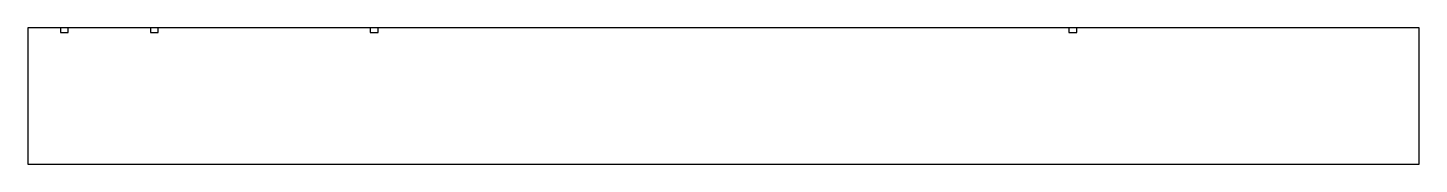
# Model space of a CAD drawing. Header units: millimetres. Extents: x 0 to 2322, y 0 to 226.
import ezdxf

# ---------------------------------------------------------------- set-up
doc = ezdxf.new("R2010")
doc.units = ezdxf.units.MM
doc.layers.add('CUT', color=7, linetype='CONTINUOUS')

msp = doc.modelspace()

# ---------------------------------------------------------------- linework, layer by layer
at = {"layer": 'CUT'}
for points in [[(0, 0), (2322, 0), (2322, 226.24), (0, 226.24)], [(54.5, 218.74), (67.5, 218.74), (67.5, 226.24), (54.5, 226.24)], [(204.5, 218.74), (217.5, 218.74), (217.5, 226.24), (204.5, 226.24)], [(571.5, 218.74), (584.5, 218.74), (584.5, 226.24), (571.5, 226.24)], [(1737.5, 218.74), (1750.5, 218.74), (1750.5, 226.24), (1737.5, 226.24)]]:
    msp.add_lwpolyline(points, close=True, dxfattribs=at)

doc.saveas('drawing.dxf')
